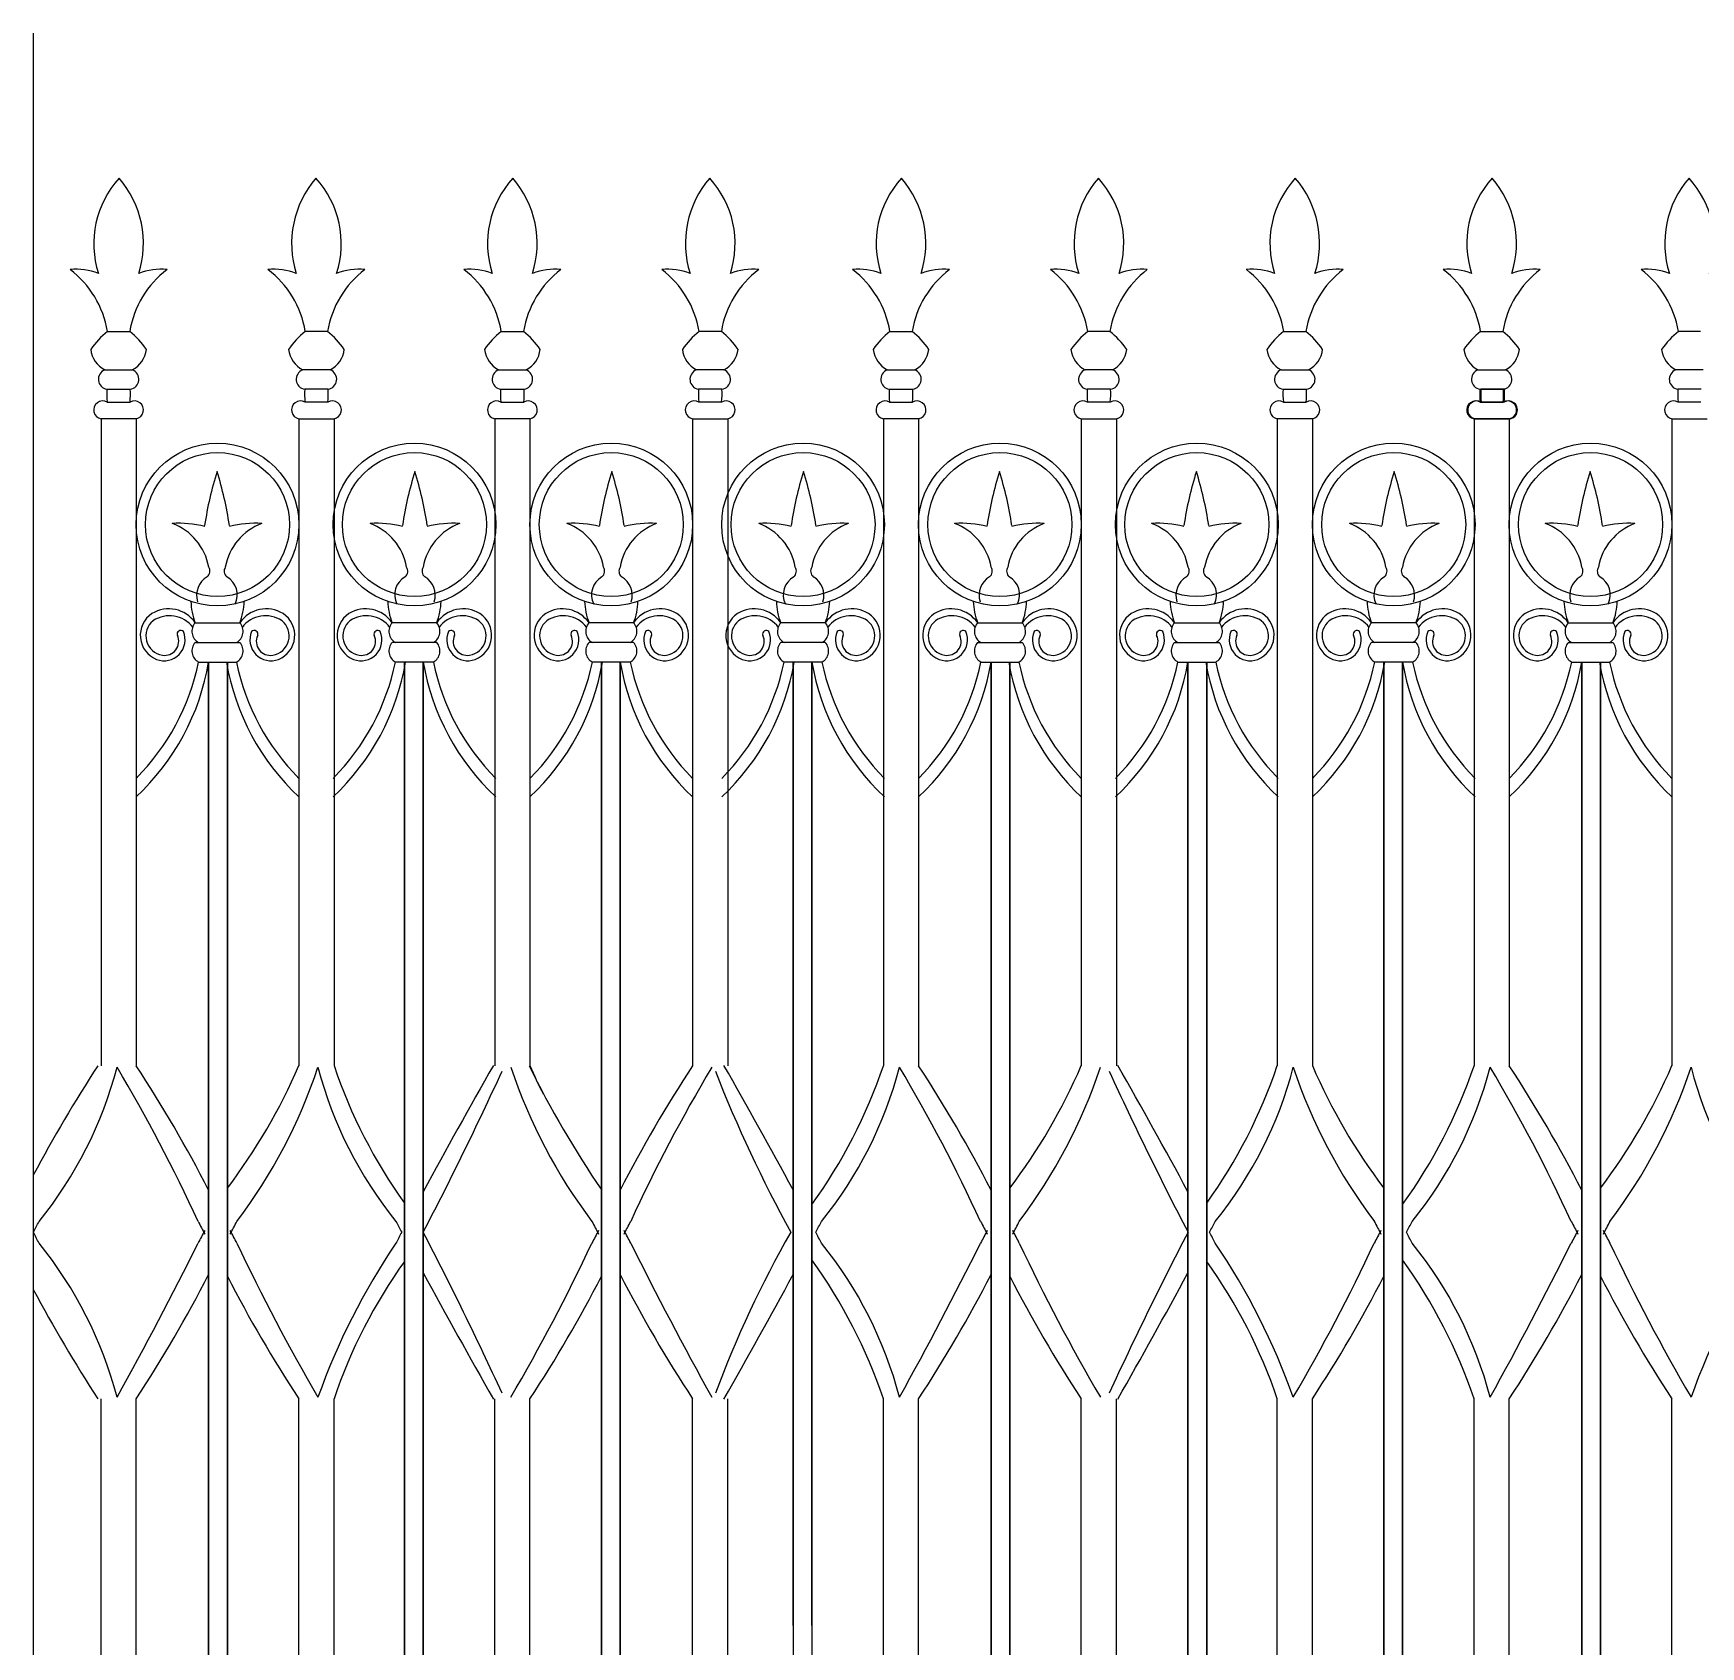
# Model space of a CAD drawing. Extents: x 2810 to 4263, y 1706 to 2808.
# Drawn here: x 2810 to 3521, y 2119 to 2808 of the extents above; entities that cross this region are included whole.
import ezdxf

# ---------------------------------------------------------------- set-up
doc = ezdxf.new("R2010")
doc.units = 0
doc.header["$LTSCALE"] = 0.85
doc.header["$MEASUREMENT"] = 0
for name, color, linetype in [('3', 3, 'CONTINUOUS'), ('4', 4, 'CONTINUOUS'), ('7', 7, 'CONTINUOUS')]:
    doc.layers.add(name, color=color, linetype=linetype)

msp = doc.modelspace()

# ---------------------------------------------------------------- linework, layer by layer
at = {"layer": '3'}
for p, q in [((2809.51, 1706.25), (2809.51, 2807.75)), ((2841.15, 2680.51), (2850.66, 2680.51)), ((2935.11, 2680.51), (2925.6, 2680.51)), ((3009.24, 2680.51), (3018.75, 2680.51)), ((3103.2, 2680.51), (3093.69, 2680.51)), ((3175.14, 2680.51), (3184.65, 2680.51)), ((3269.1, 2680.51), (3259.59, 2680.51)), ((3343.23, 2680.51), (3352.74, 2680.51)), ((3427.28, 2680.51), (3436.78, 2680.51)), ((3521.23, 2680.51), (3511.73, 2680.51)), ((2840.05, 2664.03), (2851.76, 2664.03)), ((2936.21, 2664.03), (2924.5, 2664.03)), ((3008.14, 2664.03), (3019.85, 2664.03)), ((3104.3, 2664.03), (3092.6, 2664.03)), ((3174.04, 2664.03), (3185.74, 2664.03)), ((3270.2, 2664.03), (3258.49, 2664.03)), ((3342.13, 2664.03), (3353.84, 2664.03)), ((3426.18, 2664.03), (3437.88, 2664.03)), ((3522.33, 2664.03), (3510.63, 2664.03)), ((2840.91, 2655.8), (2850.9, 2655.8)), ((2935.36, 2655.8), (2925.36, 2655.8)), ((3009, 2655.8), (3018.99, 2655.8)), ((3103.45, 2655.8), (3093.45, 2655.8)), ((3174.89, 2655.8), (3184.89, 2655.8)), ((3269.34, 2655.8), (3259.35, 2655.8)), ((3342.99, 2655.8), (3352.98, 2655.8)), ((3427.03, 2655.8), (3437.03, 2655.8)), ((3437.43, 2655.8), (3427.44, 2655.8)), ((3521.48, 2655.8), (3511.48, 2655.8)), ((2841.03, 2650.26), (2850.78, 2650.26)), ((2935.24, 2650.26), (2925.48, 2650.26)), ((3009.12, 2650.26), (3018.87, 2650.26)), ((3103.33, 2650.26), (3093.57, 2650.26)), ((3175.01, 2650.26), (3184.77, 2650.26)), ((3269.22, 2650.26), (3259.47, 2650.26)), ((3343.1, 2650.26), (3352.86, 2650.26)), ((3427.15, 2650.26), (3436.91, 2650.26)), ((3437.31, 2650.26), (3427.56, 2650.26)), ((3521.36, 2650.26), (3511.6, 2650.26)), ((2878.62, 2556.04), (2897.64, 2556.04)), ((2981.68, 2556.04), (2962.67, 2556.04)), ((3065.73, 2556.04), (3046.71, 2556.04)), ((3147.58, 2556.04), (3128.57, 2556.04)), ((3212.61, 2556.04), (3231.63, 2556.04)), ((3296.66, 2556.04), (3315.67, 2556.04)), ((3399.72, 2556.04), (3380.7, 2556.04)), ((3464.75, 2556.04), (3483.76, 2556.04)), ((2878.62, 2547.67), (2897.64, 2547.67)), ((2880.05, 2547.67), (2896.21, 2547.67)), ((2981.68, 2547.67), (2962.67, 2547.67)), ((2980.26, 2547.67), (2964.1, 2547.67)), ((3065.73, 2547.67), (3046.71, 2547.67)), ((3064.3, 2547.67), (3048.14, 2547.67)), ((3147.58, 2547.67), (3128.57, 2547.67)), ((3146.15, 2547.67), (3129.99, 2547.67)), ((3212.61, 2547.67), (3231.63, 2547.67)), ((3214.04, 2547.67), (3230.2, 2547.67)), ((3296.66, 2547.67), (3315.67, 2547.67)), ((3298.08, 2547.67), (3314.24, 2547.67)), ((3399.72, 2547.67), (3380.7, 2547.67)), ((3398.29, 2547.67), (3382.13, 2547.67)), ((3464.75, 2547.67), (3483.76, 2547.67)), ((3466.17, 2547.67), (3482.33, 2547.67)), ((2880.05, 2539.31), (2896.21, 2539.31)), ((2884.33, 2127.89), (2884.33, 2539.31)), ((2884.33, 2539.31), (2884.33, 2127.89)), ((2892.33, 2127.89), (2892.33, 2539.31)), ((2892.33, 2539.31), (2892.33, 2127.89)), ((2980.26, 2539.31), (2964.1, 2539.31)), ((2967.97, 2539.31), (2967.97, 2127.89)), ((2967.97, 2127.89), (2967.97, 2539.31)), ((2975.97, 2539.31), (2975.97, 2127.89)), ((2975.97, 2127.89), (2975.97, 2539.31)), ((3064.3, 2539.31), (3048.14, 2539.31)), ((3052.02, 2539.31), (3052.02, 2127.89)), ((3052.02, 2127.89), (3052.02, 2539.31)), ((3060.02, 2539.31), (3060.02, 2127.89)), ((3060.02, 2127.89), (3060.02, 2539.31)), ((3146.15, 2539.31), (3129.99, 2539.31)), ((3133.87, 2539.31), (3133.87, 2054.66)), ((3133.87, 2127.89), (3133.87, 2539.31)), ((3141.87, 2539.31), (3141.87, 2052.4)), ((3141.87, 2127.89), (3141.87, 2539.31)), ((3214.04, 2539.31), (3230.2, 2539.31)), ((3218.32, 2127.89), (3218.32, 2539.31)), ((3218.32, 2539.31), (3218.32, 2127.89)), ((3226.32, 2127.89), (3226.32, 2539.31)), ((3226.32, 2539.31), (3226.32, 2127.89)), ((3298.08, 2539.31), (3314.24, 2539.31)), ((3302.37, 2127.89), (3302.37, 2539.31)), ((3302.37, 2539.31), (3302.37, 2127.89)), ((3310.37, 2127.89), (3310.37, 2539.31)), ((3310.37, 2539.31), (3310.37, 2127.89)), ((3398.29, 2539.31), (3382.13, 2539.31)), ((3386.01, 2539.31), (3386.01, 2127.89)), ((3386.01, 2127.89), (3386.01, 2539.31)), ((3394.01, 2539.31), (3394.01, 2127.89)), ((3394.01, 2127.89), (3394.01, 2539.31)), ((3466.17, 2539.31), (3482.33, 2539.31)), ((3470.46, 2539.31), (3470.46, 2127.89)), ((3470.46, 2127.89), (3470.46, 2539.31)), ((3478.46, 2539.31), (3478.46, 2127.89)), ((3478.46, 2127.89), (3478.46, 2539.31)), ((2884.33, 2052.4), (2884.33, 2463.82)), ((2884.33, 2463.82), (2884.33, 2052.4)), ((2892.33, 2052.4), (2892.33, 2463.82)), ((2892.33, 2463.82), (2892.33, 2052.4)), ((2967.97, 2463.82), (2967.97, 2052.4)), ((2967.97, 2052.4), (2967.97, 2463.82)), ((2975.97, 2463.82), (2975.97, 2052.4)), ((2975.97, 2052.4), (2975.97, 2463.82)), ((3052.02, 2463.82), (3052.02, 2052.4)), ((3052.02, 2052.4), (3052.02, 2463.82)), ((3060.02, 2463.82), (3060.02, 2052.4)), ((3060.02, 2052.4), (3060.02, 2463.82)), ((3218.32, 2052.4), (3218.32, 2463.82)), ((3218.32, 2463.82), (3218.32, 2052.4)), ((3226.32, 2052.4), (3226.32, 2463.82)), ((3226.32, 2463.82), (3226.32, 2052.4)), ((3302.37, 2052.4), (3302.37, 2463.82)), ((3302.37, 2463.82), (3302.37, 2052.4)), ((3310.37, 2052.4), (3310.37, 2463.82)), ((3310.37, 2463.82), (3310.37, 2052.4)), ((3386.01, 2463.82), (3386.01, 2052.4)), ((3386.01, 2052.4), (3386.01, 2463.82)), ((3394.01, 2463.82), (3394.01, 2052.4)), ((3394.01, 2052.4), (3394.01, 2463.82)), ((3470.46, 2052.4), (3470.46, 2463.82)), ((3470.46, 2463.82), (3470.46, 2052.4)), ((3478.46, 2052.4), (3478.46, 2463.82)), ((3478.46, 2463.82), (3478.46, 2052.4))]:
    msp.add_line(p, q, dxfattribs=at)
for centre, radius in [((2888.13, 2598.01), 34.73), ((2888.13, 2598.01), 30.73), ((2972.18, 2598.01), 34.73), ((2972.18, 2598.01), 30.73), ((3056.22, 2598.01), 34.73), ((3056.22, 2598.01), 30.73), ((3138.07, 2598.01), 34.73), ((3138.07, 2598.01), 30.73), ((3222.12, 2598.01), 34.73), ((3222.12, 2598.01), 30.73), ((3306.16, 2598.01), 34.73), ((3306.16, 2598.01), 30.73), ((3390.21, 2598.01), 34.73), ((3390.21, 2598.01), 30.73), ((3474.25, 2598.01), 34.73), ((3474.25, 2598.01), 30.73)]:
    msp.add_circle(centre, radius, dxfattribs=at)
for centre, radius, start, end in [((3035.72, 2574.78), 154.78, 162.73146, 171.50341), ((2740.13, 2574.78), 154.78, 8.49659, 17.26854), ((3120.18, 2574.78), 154.78, 162.73146, 171.50341), ((2824.58, 2574.78), 154.78, 8.49659, 17.26854), ((3204.23, 2574.78), 154.78, 162.73146, 171.50341), ((2908.63, 2574.78), 154.78, 8.49659, 17.26854), ((3286.08, 2574.78), 154.78, 162.73146, 171.50341), ((2990.48, 2574.78), 154.78, 8.49659, 17.26854), ((3369.71, 2574.78), 154.78, 162.73146, 171.50341), ((3074.11, 2574.78), 154.78, 8.49659, 17.26854), ((3453.76, 2574.78), 154.78, 162.73146, 171.50341), ((3158.16, 2574.78), 154.78, 8.49659, 17.26854), ((3538.22, 2574.78), 154.78, 162.73146, 171.50341), ((3242.62, 2574.78), 154.78, 8.49659, 17.26854), ((3621.85, 2574.78), 154.78, 162.73146, 171.50341), ((3326.25, 2574.78), 154.78, 8.49659, 17.26854), ((2871.43, 2552.81), 45.79, 75.82215, 93.30386), ((2860.13, 2575.42), 24.67, 10.32179, 69.45627), ((2915.72, 2575.42), 24.67, 110.54373, 169.67821), ((2904.42, 2552.81), 45.79, 86.69614, 104.17785), ((2955.89, 2552.81), 45.79, 75.82215, 93.30386), ((2944.59, 2575.42), 24.67, 10.32179, 69.45627), ((3000.17, 2575.42), 24.67, 110.54373, 169.67821), ((2988.88, 2552.81), 45.79, 86.69614, 104.17785), ((3039.93, 2552.81), 45.79, 75.82215, 93.30386), ((3028.64, 2575.42), 24.67, 10.32179, 69.45627), ((3084.22, 2575.42), 24.67, 110.54373, 169.67821), ((3072.92, 2552.81), 45.79, 86.69614, 104.17785), ((3121.79, 2552.81), 45.79, 75.82215, 93.30386), ((3110.49, 2575.42), 24.67, 10.32179, 69.45627), ((3166.07, 2575.42), 24.67, 110.54373, 169.67821), ((3154.77, 2552.81), 45.79, 86.69614, 104.17785), ((3205.42, 2552.81), 45.79, 75.82215, 93.30386), ((3194.12, 2575.42), 24.67, 10.32179, 69.45627), ((3249.7, 2575.42), 24.67, 110.54373, 169.67821), ((3238.41, 2552.81), 45.79, 86.69614, 104.17785), ((3289.46, 2552.81), 45.79, 75.82215, 93.30386), ((3278.17, 2575.42), 24.67, 10.32179, 69.45627), ((3333.75, 2575.42), 24.67, 110.54373, 169.67821), ((3322.45, 2552.81), 45.79, 86.69614, 104.17785), ((3373.92, 2552.81), 45.79, 75.82215, 93.30386), ((3362.63, 2575.42), 24.67, 10.32179, 69.45627), ((3418.21, 2575.42), 24.67, 110.54373, 169.67821), ((3406.91, 2552.81), 45.79, 86.69614, 104.17785), ((3457.55, 2552.81), 45.79, 75.82215, 93.30386), ((3446.26, 2575.42), 24.67, 10.32179, 69.45627), ((3501.84, 2575.42), 24.67, 110.54373, 169.67821), ((3490.54, 2552.81), 45.79, 86.69614, 104.17785), ((2881.62, 2578.14), 3.26, 310.63563, 31.40803), ((2894.23, 2578.14), 3.26, 148.59197, 229.36437), ((2966.08, 2578.14), 3.26, 310.63563, 31.40803), ((2978.69, 2578.14), 3.26, 148.59197, 229.36437), ((3050.12, 2578.14), 3.26, 310.63563, 31.40803), ((3062.73, 2578.14), 3.26, 148.59197, 229.36437), ((3131.98, 2578.14), 3.26, 310.63563, 31.40803), ((3144.58, 2578.14), 3.26, 148.59197, 229.36437), ((3215.61, 2578.14), 3.26, 310.63563, 31.40803), ((3228.22, 2578.14), 3.26, 148.59197, 229.36437), ((3299.65, 2578.14), 3.26, 310.63563, 31.40803), ((3312.26, 2578.14), 3.26, 148.59197, 229.36437), ((3384.11, 2578.14), 3.26, 310.63563, 31.40803), ((3396.72, 2578.14), 3.26, 148.59197, 229.36437), ((3467.74, 2578.14), 3.26, 310.63563, 31.40803), ((3480.35, 2578.14), 3.26, 148.59197, 229.36437), ((2888.22, 2567.85), 9.01, 119.75277, 197.92441), ((2887.76, 2568), 8.81, 333.58844, 60.47278), ((2972.54, 2568), 8.81, 119.52722, 206.41156), ((2972.09, 2567.85), 9.01, 342.07559, 60.24723), ((3056.59, 2568), 8.81, 119.52722, 206.41156), ((3056.14, 2567.85), 9.01, 342.07559, 60.24723), ((3138.44, 2568), 8.81, 119.52722, 206.41156), ((3137.99, 2567.85), 9.01, 342.07559, 60.24723), ((3222.2, 2567.85), 9.01, 119.75277, 197.92441), ((3221.75, 2568), 8.81, 333.58844, 60.47278), ((3306.25, 2567.85), 9.01, 119.75277, 197.92441), ((3305.8, 2568), 8.81, 333.58844, 60.47278), ((3390.58, 2568), 8.81, 119.52722, 206.41156), ((3390.12, 2567.85), 9.01, 342.07559, 60.24723), ((3474.34, 2567.85), 9.01, 119.75277, 197.92441), ((3473.89, 2568), 8.81, 333.58844, 60.47278), ((2866.24, 2550.73), 11.08, 123.29439, 248.2613), ((2865.86, 2550.48), 8.31, 129.27171, 261.16197), ((2867.32, 2548.37), 13.66, 34.16392, 121.66085), ((2867.63, 2546.51), 12.57, 37.01524, 124.07144), ((2882.58, 2552.41), 5.37, 137.5079, 241.84757), ((2893.68, 2552.41), 5.37, 298.15243, 42.4921), ((2908.94, 2548.37), 13.66, 58.33915, 145.83608), ((2908.63, 2546.51), 12.57, 55.92856, 142.98476), ((2910.41, 2550.48), 8.31, 278.83803, 50.72829), ((2910.03, 2550.73), 11.08, 291.7387, 56.70561), ((2950.28, 2550.73), 11.08, 123.29439, 248.2613), ((2949.9, 2550.48), 8.31, 129.27171, 261.16197), ((2951.37, 2548.37), 13.66, 34.16392, 121.66085), ((2951.68, 2546.51), 12.57, 37.01524, 124.07144), ((2966.63, 2552.41), 5.37, 137.5079, 241.84757), ((2977.72, 2552.41), 5.37, 298.15243, 42.4921), ((2992.99, 2548.37), 13.66, 58.33915, 145.83608), ((2992.67, 2546.51), 12.57, 55.92856, 142.98476), ((2994.45, 2550.48), 8.31, 278.83803, 50.72829), ((2994.45, 2550.48), 8.31, 278.83803, 50.72829), ((2994.07, 2550.73), 11.08, 291.7387, 56.70561), ((2994.07, 2550.73), 11.08, 291.7387, 56.70561), ((3034.33, 2550.73), 11.08, 123.29439, 248.2613), ((3033.95, 2550.48), 8.31, 129.27171, 261.16197), ((3035.41, 2548.37), 13.66, 34.16392, 121.66085), ((3035.72, 2546.51), 12.57, 37.01524, 124.07144), ((3050.67, 2552.41), 5.37, 137.5079, 241.84757), ((3061.77, 2552.41), 5.37, 298.15243, 42.4921), ((3077.03, 2548.37), 13.66, 58.33915, 145.83608), ((3076.72, 2546.51), 12.57, 55.92856, 142.98476), ((3078.5, 2550.48), 8.31, 278.83803, 50.72829), ((3078.12, 2550.73), 11.08, 291.7387, 56.70561), ((3116.18, 2550.73), 11.08, 123.29439, 248.2613), ((3115.8, 2550.48), 8.31, 129.27171, 261.16197), ((3117.26, 2548.37), 13.66, 34.16392, 121.66085), ((3117.58, 2546.51), 12.57, 37.01524, 124.07144), ((3132.53, 2552.41), 5.37, 137.5079, 241.84757), ((3143.62, 2552.41), 5.37, 298.15243, 42.4921), ((3158.88, 2548.37), 13.66, 58.33915, 145.83608), ((3158.57, 2546.51), 12.57, 55.92856, 142.98476), ((3160.35, 2550.48), 8.31, 278.83803, 50.72829), ((3159.97, 2550.73), 11.08, 291.7387, 56.70561), ((3200.22, 2550.73), 11.08, 123.29439, 248.2613), ((3199.84, 2550.48), 8.31, 129.27171, 261.16197), ((3201.31, 2548.37), 13.66, 34.16392, 121.66085), ((3201.62, 2546.51), 12.57, 37.01524, 124.07144), ((3216.57, 2552.41), 5.37, 137.5079, 241.84757), ((3227.67, 2552.41), 5.37, 298.15243, 42.4921), ((3242.93, 2548.37), 13.66, 58.33915, 145.83608), ((3242.62, 2546.51), 12.57, 55.92856, 142.98476), ((3244.39, 2550.48), 8.31, 278.83803, 50.72829), ((3244.01, 2550.73), 11.08, 291.7387, 56.70561), ((3284.27, 2550.73), 11.08, 123.29439, 248.2613), ((3284.27, 2550.73), 11.08, 123.29439, 248.2613), ((3283.89, 2550.48), 8.31, 129.27171, 261.16197), ((3283.89, 2550.48), 8.31, 129.27171, 261.16197), ((3285.35, 2548.37), 13.66, 34.16392, 121.66085), ((3285.67, 2546.51), 12.57, 37.01524, 124.07144), ((3300.62, 2552.41), 5.37, 137.5079, 241.84757), ((3311.71, 2552.41), 5.37, 298.15243, 42.4921), ((3326.97, 2548.37), 13.66, 58.33915, 145.83608), ((3326.66, 2546.51), 12.57, 55.92856, 142.98476), ((3328.44, 2550.48), 8.31, 278.83803, 50.72829), ((3328.06, 2550.73), 11.08, 291.7387, 56.70561), ((3368.31, 2550.73), 11.08, 123.29439, 248.2613), ((3367.93, 2550.48), 8.31, 129.27171, 261.16197), ((3369.4, 2548.37), 13.66, 34.16392, 121.66085), ((3369.71, 2546.51), 12.57, 37.01524, 124.07144), ((3384.66, 2552.41), 5.37, 137.5079, 241.84757), ((3395.76, 2552.41), 5.37, 298.15243, 42.4921), ((3411.02, 2548.37), 13.66, 58.33915, 145.83608), ((3410.71, 2546.51), 12.57, 55.92856, 142.98476), ((3412.48, 2550.48), 8.31, 278.83803, 50.72829), ((3412.1, 2550.73), 11.08, 291.7387, 56.70561), ((3452.36, 2550.73), 11.08, 123.29439, 248.2613), ((3451.98, 2550.48), 8.31, 129.27171, 261.16197), ((3453.44, 2548.37), 13.66, 34.16392, 121.66085), ((3453.76, 2546.51), 12.57, 37.01524, 124.07144), ((3468.71, 2552.41), 5.37, 137.5079, 241.84757), ((3479.8, 2552.41), 5.37, 298.15243, 42.4921), ((3495.06, 2548.37), 13.66, 58.33915, 145.83608), ((3494.75, 2546.51), 12.57, 55.92856, 142.98476), ((3496.53, 2550.48), 8.31, 278.83803, 50.72829), ((3496.15, 2550.73), 11.08, 291.7387, 56.70561), ((2865.34, 2548.78), 8.94, 248.93884, 23.18808), ((2865.64, 2548.1), 5.93, 259.6816, 25.61809), ((2872.43, 2551.23), 1.56, 43.44894, 201.39741), ((2910.92, 2548.78), 8.94, 156.81192, 291.06116), ((2903.83, 2551.23), 1.56, 338.60259, 136.55106), ((2910.62, 2548.1), 5.93, 154.38191, 280.3184), ((2949.39, 2548.78), 8.94, 248.93884, 23.18808), ((2949.68, 2548.1), 5.93, 259.6816, 25.61809), ((2956.48, 2551.23), 1.56, 43.44894, 201.39741), ((2994.96, 2548.78), 8.94, 156.81192, 291.06116), ((2994.96, 2548.78), 8.94, 156.81192, 291.06116), ((2987.87, 2551.23), 1.56, 338.60259, 136.55106), ((2987.87, 2551.23), 1.56, 338.60259, 136.55106), ((2994.67, 2548.1), 5.93, 154.38191, 280.3184), ((2994.67, 2548.1), 5.93, 154.38191, 280.3184), ((3033.43, 2548.78), 8.94, 248.93884, 23.18808), ((3033.73, 2548.1), 5.93, 259.6816, 25.61809), ((3040.52, 2551.23), 1.56, 43.44894, 201.39741), ((3079.01, 2548.78), 8.94, 156.81192, 291.06116), ((3071.92, 2551.23), 1.56, 338.60259, 136.55106), ((3078.71, 2548.1), 5.93, 154.38191, 280.3184), ((3115.29, 2548.78), 8.94, 248.93884, 23.18808), ((3115.58, 2548.1), 5.93, 259.6816, 25.61809), ((3122.38, 2551.23), 1.56, 43.44894, 201.39741), ((3160.86, 2548.78), 8.94, 156.81192, 291.06116), ((3153.77, 2551.23), 1.56, 338.60259, 136.55106), ((3160.57, 2548.1), 5.93, 154.38191, 280.3184), ((3199.33, 2548.78), 8.94, 248.93884, 23.18808), ((3199.63, 2548.1), 5.93, 259.6816, 25.61809), ((3206.42, 2551.23), 1.56, 43.44894, 201.39741), ((3244.91, 2548.78), 8.94, 156.81192, 291.06116), ((3237.82, 2551.23), 1.56, 338.60259, 136.55106), ((3244.61, 2548.1), 5.93, 154.38191, 280.3184), ((3283.38, 2548.78), 8.94, 248.93884, 23.18808), ((3283.38, 2548.78), 8.94, 248.93884, 23.18808), ((3283.67, 2548.1), 5.93, 259.6816, 25.61809), ((3283.67, 2548.1), 5.93, 259.6816, 25.61809), ((3290.47, 2551.23), 1.56, 43.44894, 201.39741), ((3290.47, 2551.23), 1.56, 43.44894, 201.39741), ((3328.95, 2548.78), 8.94, 156.81192, 291.06116), ((3321.86, 2551.23), 1.56, 338.60259, 136.55106), ((3328.66, 2548.1), 5.93, 154.38191, 280.3184), ((3367.42, 2548.78), 8.94, 248.93884, 23.18808), ((3367.72, 2548.1), 5.93, 259.6816, 25.61809), ((3374.51, 2551.23), 1.56, 43.44894, 201.39741), ((3413, 2548.78), 8.94, 156.81192, 291.06116), ((3405.91, 2551.23), 1.56, 338.60259, 136.55106), ((3412.7, 2548.1), 5.93, 154.38191, 280.3184), ((3451.47, 2548.78), 8.94, 248.93884, 23.18808), ((3451.76, 2548.1), 5.93, 259.6816, 25.61809), ((3458.56, 2551.23), 1.56, 43.44894, 201.39741), ((3497.04, 2548.78), 8.94, 156.81192, 291.06116), ((3489.95, 2551.23), 1.56, 338.60259, 136.55106), ((3496.75, 2548.1), 5.93, 154.38191, 280.3184), ((2882.58, 2544.05), 5.37, 137.5079, 241.84757), ((2893.68, 2544.05), 5.37, 298.15243, 42.4921), ((2966.63, 2544.05), 5.37, 137.5079, 241.84757), ((2977.72, 2544.05), 5.37, 298.15243, 42.4921), ((3050.67, 2544.05), 5.37, 137.5079, 241.84757), ((3061.77, 2544.05), 5.37, 298.15243, 42.4921), ((3132.53, 2544.05), 5.37, 137.5079, 241.84757), ((3143.62, 2544.05), 5.37, 298.15243, 42.4921), ((3216.57, 2544.05), 5.37, 137.5079, 241.84757), ((3227.67, 2544.05), 5.37, 298.15243, 42.4921), ((3300.62, 2544.05), 5.37, 137.5079, 241.84757), ((3311.71, 2544.05), 5.37, 298.15243, 42.4921), ((3384.66, 2544.05), 5.37, 137.5079, 241.84757), ((3395.76, 2544.05), 5.37, 298.15243, 42.4921), ((3468.71, 2544.05), 5.37, 137.5079, 241.84757), ((3479.8, 2544.05), 5.37, 298.15243, 42.4921), ((2783.84, 2556.23), 101.91, 313.04805, 350.44113), ((2782.73, 2559.52), 99.4, 315.32065, 348.26782), ((2992.42, 2556.23), 101.91, 189.55887, 226.95195), ((2993.54, 2559.52), 99.4, 191.73218, 224.67935), ((2867.89, 2556.23), 101.91, 313.04805, 350.44113), ((2866.77, 2559.52), 99.4, 315.32065, 348.26782), ((3076.46, 2556.23), 101.91, 189.55887, 226.95195), ((3077.58, 2559.52), 99.4, 191.73218, 224.67935), ((2950.82, 2559.52), 99.4, 315.32065, 348.26782), ((2951.93, 2556.23), 101.91, 313.04805, 350.44113), ((3160.51, 2556.23), 101.91, 189.55887, 226.95195), ((3161.63, 2559.52), 99.4, 191.73218, 224.67935), ((3033.79, 2556.23), 101.91, 313.04805, 350.44113), ((3032.67, 2559.52), 99.4, 315.32065, 348.26782), ((3242.36, 2556.23), 101.91, 189.55887, 226.95195), ((3243.48, 2559.52), 99.4, 191.73218, 224.67935), ((3117.83, 2556.23), 101.91, 313.04805, 350.44113), ((3116.71, 2559.52), 99.4, 315.32065, 348.26782), ((3326.41, 2556.23), 101.91, 189.55887, 226.95195), ((3327.52, 2559.52), 99.4, 191.73218, 224.67935), ((3201.88, 2556.23), 101.91, 313.04805, 350.44113), ((3200.76, 2559.52), 99.4, 315.32065, 348.26782), ((3410.45, 2556.23), 101.91, 189.55887, 226.95195), ((3411.57, 2559.52), 99.4, 191.73218, 224.67935), ((3285.92, 2556.23), 101.91, 313.04805, 350.44113), ((3284.8, 2559.52), 99.4, 315.32065, 348.26782), ((3494.5, 2556.23), 101.91, 189.55887, 226.95195), ((3495.61, 2559.52), 99.4, 191.73218, 224.67935), ((3368.85, 2559.52), 99.4, 315.32065, 348.26782), ((3369.97, 2556.23), 101.91, 313.04805, 350.44113), ((3578.54, 2556.23), 101.91, 189.55887, 226.95195), ((3579.66, 2559.52), 99.4, 191.73218, 224.67935), ((2675.97, 2410.63), 174.99, 320.99729, 345.32804), ((2230.83, 2001.28), 714.67, 24.75085, 30.71434), ((2712.88, 2438.98), 229.91, 322.96222, 341.57258), ((3100.29, 2410.63), 174.99, 194.67196, 219.00271), ((1606.51, 3008.74), 1543.87, 332.49999, 335.34159), ((3231.47, 2438.98), 229.91, 198.42742, 217.03778), ((3713.52, 2001.28), 714.67, 149.28566, 155.24915), ((3656.98, 2582.74), 597.56, 201.40862, 208.69168), ((3009.95, 2410.63), 174.99, 320.99729, 345.32804), ((2564.82, 2001.28), 714.67, 24.75085, 30.71434), ((3046.87, 2438.98), 229.91, 322.96222, 341.57258), ((4671.83, 3008.74), 1543.87, 204.65841, 207.50001), ((3178.05, 2410.63), 174.99, 320.99729, 345.32804), ((3565.46, 2438.98), 229.91, 198.42742, 217.03778), ((3262.09, 2410.63), 174.99, 320.99729, 345.32804), ((2816.96, 2001.28), 714.67, 24.75085, 30.71434), ((3299.01, 2438.98), 229.91, 322.96222, 341.57258), ((3686.42, 2410.63), 174.99, 194.67196, 219.00271), ((659.43, 3432.29), 2431.94, 332.1412, 332.2647), ((5032.38, 3432.29), 2431.94, 207.7353, 207.87881), ((743.88, 3432.29), 2431.94, 332.12119, 332.2647), ((5116.83, 3432.29), 2431.94, 207.7353, 207.8588), ((5200.47, 3432.29), 2431.94, 207.7353, 207.87881), ((911.97, 3432.29), 2431.94, 332.12119, 332.2647), ((993.42, 3432.29), 2431.94, 332.1412, 332.2647), ((5366.37, 3432.29), 2431.94, 207.7353, 207.87881), ((1077.87, 3432.29), 2431.94, 332.12119, 332.2647), ((1161.51, 3432.29), 2431.94, 332.1412, 332.2647), ((5534.46, 3432.29), 2431.94, 207.7353, 207.87881), ((1245.56, 3432.29), 2431.94, 332.1412, 332.2647), ((5618.5, 3432.29), 2431.94, 207.7353, 207.87881), ((1330.01, 3432.29), 2431.94, 332.12119, 332.2647), ((659.43, 1159.43), 2431.94, 27.7353, 27.8588), ((5032.38, 1159.43), 2431.94, 152.12119, 152.2647), ((743.88, 1159.43), 2431.94, 27.7353, 27.87881), ((5116.83, 1159.43), 2431.94, 152.1412, 152.2647), ((1606.51, 1582.97), 1543.87, 24.65841, 27.50001), ((5200.47, 1159.43), 2431.94, 152.12119, 152.2647), ((911.97, 1159.43), 2431.94, 27.7353, 27.87881), ((3553.09, 2057.52), 483.17, 150.44465, 159.45505), ((993.42, 1159.43), 2431.94, 27.7353, 27.8588), ((5366.37, 1159.43), 2431.94, 152.12119, 152.2647), ((1077.87, 1159.43), 2431.94, 27.7353, 27.87881), ((4671.83, 1582.97), 1543.87, 152.49999, 155.34159), ((1161.51, 1159.43), 2431.94, 27.7353, 27.8588), ((5534.46, 1159.43), 2431.94, 152.12119, 152.2647), ((1245.56, 1159.43), 2431.94, 27.7353, 27.8588), ((5618.5, 1159.43), 2431.94, 152.12119, 152.2647), ((1330.01, 1159.43), 2431.94, 27.7353, 27.87881), ((2675.97, 2181.08), 174.99, 14.67196, 39.00271), ((1355.33, 3050.72), 1703.23, 331.01674, 333.51807), ((3655.06, 2648.07), 838.39, 205.19117, 210.27402), ((3207.94, 2126.62), 294.02, 145.95754, 160.36779), ((2289.29, 2648.07), 838.39, 329.72598, 334.80883), ((4589.02, 3050.72), 1703.23, 206.48193, 208.98326), ((3009.95, 2181.08), 174.99, 14.67196, 39.00271), ((1689.32, 3050.72), 1703.23, 331.01674, 333.51807), ((3989.05, 2648.07), 838.39, 205.19117, 210.27402), ((3070.4, 2126.62), 294.02, 19.63221, 34.04246), ((2623.28, 2648.07), 838.39, 329.72598, 334.80883), ((3262.09, 2181.08), 174.99, 14.67196, 39.00271), ((1941.45, 3050.72), 1703.23, 331.01674, 333.51807), ((4241.18, 2648.07), 838.39, 205.19117, 210.27402), ((3794.06, 2126.62), 294.02, 145.95754, 160.36779)]:
    msp.add_arc(centre, radius, start, end, dxfattribs=at)
at = {"layer": '4'}
for p, q in [((2838.41, 2643.17), (2838.41, 2366.98)), ((2853.41, 2643.17), (2853.41, 2366.98)), ((2922.86, 2643.17), (2922.86, 2366.98)), ((2937.86, 2643.17), (2937.86, 2366.98)), ((3006.5, 2643.17), (3006.5, 2366.98)), ((3021.5, 2643.17), (3021.5, 2366.98)), ((3090.95, 2643.17), (3090.95, 2366.98)), ((3105.95, 2643.17), (3105.95, 2366.98)), ((3172.39, 2643.17), (3172.39, 2366.98)), ((3187.39, 2643.17), (3187.39, 2366.98)), ((3256.84, 2643.17), (3256.84, 2366.98)), ((3271.84, 2643.17), (3271.84, 2366.98)), ((3340.48, 2643.17), (3340.48, 2366.98)), ((3355.48, 2643.17), (3355.48, 2366.98)), ((3424.53, 2643.17), (3424.53, 2366.98)), ((3439.53, 2643.17), (3439.53, 2366.98)), ((3508.98, 2643.17), (3508.98, 2366.98)), ((2838.41, 1948.55), (2838.41, 2224.73)), ((2853.41, 1948.55), (2853.41, 2224.73)), ((2922.86, 1948.55), (2922.86, 2224.73)), ((2937.86, 1948.55), (2937.86, 2224.73)), ((3006.5, 1948.55), (3006.5, 2224.73)), ((3021.5, 1948.55), (3021.5, 2224.73)), ((3090.95, 1948.55), (3090.95, 2224.73)), ((3105.95, 1948.55), (3105.95, 2224.73)), ((3172.39, 1948.55), (3172.39, 2224.73)), ((3187.39, 1948.55), (3187.39, 2224.73)), ((3256.84, 1948.55), (3256.84, 2224.73)), ((3271.84, 1948.55), (3271.84, 2224.73)), ((3340.48, 1948.55), (3340.48, 2224.73)), ((3355.48, 1948.55), (3355.48, 2224.73)), ((3424.53, 1948.55), (3424.53, 2224.73)), ((3439.53, 1948.55), (3439.53, 2224.73)), ((3508.98, 1948.55), (3508.98, 2224.73))]:
    msp.add_line(p, q, dxfattribs=at)
for centre, radius, start, end in [((2876.57, 2717.98), 41.29, 137.5463, 198.01036), ((2814.05, 2718.05), 42.44, 342.40626, 40.94066), ((2962.21, 2718.05), 42.44, 139.05934, 197.59374), ((2899.69, 2717.98), 41.29, 341.98964, 42.4537), ((3044.66, 2717.98), 41.29, 137.5463, 198.01036), ((2982.14, 2718.05), 42.44, 342.40626, 40.94066), ((3130.3, 2718.05), 42.44, 139.05934, 197.59374), ((3067.78, 2717.98), 41.29, 341.98964, 42.4537), ((3210.56, 2717.98), 41.29, 137.5463, 198.01036), ((3148.04, 2718.05), 42.44, 342.40626, 40.94066), ((3296.2, 2718.05), 42.44, 139.05934, 197.59374), ((3233.68, 2717.98), 41.29, 341.98964, 42.4537), ((3378.65, 2717.98), 41.29, 137.5463, 198.01036), ((3316.13, 2718.05), 42.44, 342.40626, 40.94066), ((3462.7, 2717.98), 41.29, 137.5463, 198.01036), ((3400.17, 2718.05), 42.44, 342.40626, 40.94066), ((3548.33, 2718.05), 42.44, 139.05934, 197.59374), ((3485.81, 2717.98), 41.29, 341.98964, 42.4537), ((2827.97, 2681.85), 25.17, 68.21141, 96.26756), ((2799.84, 2673.53), 41.9, 9.58705, 52.72188), ((2891.97, 2673.53), 41.9, 127.27812, 170.41295), ((2863.85, 2681.85), 25.17, 83.73244, 111.78859), ((2912.42, 2681.85), 25.17, 68.21141, 96.26756), ((2884.29, 2673.53), 41.9, 9.58705, 52.72188), ((2976.42, 2673.53), 41.9, 127.27812, 170.41295), ((2948.3, 2681.85), 25.17, 83.73244, 111.78859), ((2996.06, 2681.85), 25.17, 68.21141, 96.26756), ((2967.93, 2673.53), 41.9, 9.58705, 52.72188), ((3060.06, 2673.53), 41.9, 127.27812, 170.41295), ((3031.94, 2681.85), 25.17, 83.73244, 111.78859), ((3080.51, 2681.85), 25.17, 68.21141, 96.26756), ((3052.38, 2673.53), 41.9, 9.58705, 52.72188), ((3144.51, 2673.53), 41.9, 127.27812, 170.41295), ((3116.39, 2681.85), 25.17, 83.73244, 111.78859), ((3161.95, 2681.85), 25.17, 68.21141, 96.26756), ((3133.83, 2673.53), 41.9, 9.58705, 52.72188), ((3225.96, 2673.53), 41.9, 127.27812, 170.41295), ((3197.83, 2681.85), 25.17, 83.73244, 111.78859), ((3246.4, 2681.85), 25.17, 68.21141, 96.26756), ((3218.28, 2673.53), 41.9, 9.58705, 52.72188), ((3310.41, 2673.53), 41.9, 127.27812, 170.41295), ((3282.28, 2681.85), 25.17, 83.73244, 111.78859), ((3330.04, 2681.85), 25.17, 68.21141, 96.26756), ((3301.92, 2673.53), 41.9, 9.58705, 52.72188), ((3394.05, 2673.53), 41.9, 127.27812, 170.41295), ((3365.92, 2681.85), 25.17, 83.73244, 111.78859), ((3414.09, 2681.85), 25.17, 68.21141, 96.26756), ((3385.97, 2673.53), 41.9, 9.58705, 52.72188), ((3478.09, 2673.53), 41.9, 127.27812, 170.41295), ((3449.97, 2681.85), 25.17, 83.73244, 111.78859), ((3498.54, 2681.85), 25.17, 68.21141, 96.26756), ((3470.42, 2673.53), 41.9, 9.58705, 52.72188), ((2864.49, 2651.66), 37.1, 128.97251, 145.23482), ((2827.32, 2651.66), 37.1, 34.76518, 51.02749), ((2948.94, 2651.66), 37.1, 128.97251, 145.23482), ((2911.78, 2651.66), 37.1, 34.76518, 51.02749), ((3032.58, 2651.66), 37.1, 128.97251, 145.23482), ((2995.41, 2651.66), 37.1, 34.76518, 51.02749), ((3117.03, 2651.66), 37.1, 128.97251, 145.23482), ((3079.87, 2651.66), 37.1, 34.76518, 51.02749), ((3198.47, 2651.66), 37.1, 128.97251, 145.23482), ((3161.31, 2651.66), 37.1, 34.76518, 51.02749), ((3282.93, 2651.66), 37.1, 128.97251, 145.23482), ((3245.76, 2651.66), 37.1, 34.76518, 51.02749), ((3366.56, 2651.66), 37.1, 128.97251, 145.23482), ((3329.4, 2651.66), 37.1, 34.76518, 51.02749), ((3450.61, 2651.66), 37.1, 128.97251, 145.23482), ((3413.45, 2651.66), 37.1, 34.76518, 51.02749), ((3535.06, 2651.66), 37.1, 128.97251, 145.23482), ((2845.43, 2674.21), 11.51, 186.92213, 242.12733), ((2846.38, 2674.21), 11.51, 297.87267, 353.07787), ((2929.89, 2674.21), 11.51, 186.92213, 242.12733), ((2930.83, 2674.21), 11.51, 297.87267, 353.07787), ((3013.52, 2674.21), 11.51, 186.92213, 242.12733), ((3014.47, 2674.21), 11.51, 297.87267, 353.07787), ((3097.98, 2674.21), 11.51, 186.92213, 242.12733), ((3098.92, 2674.21), 11.51, 297.87267, 353.07787), ((3179.42, 2674.21), 11.51, 186.92213, 242.12733), ((3180.36, 2674.21), 11.51, 297.87267, 353.07787), ((3263.87, 2674.21), 11.51, 186.92213, 242.12733), ((3264.82, 2674.21), 11.51, 297.87267, 353.07787), ((3347.51, 2674.21), 11.51, 186.92213, 242.12733), ((3348.45, 2674.21), 11.51, 297.87267, 353.07787), ((3431.56, 2674.21), 11.51, 186.92213, 242.12733), ((3432.5, 2674.21), 11.51, 297.87267, 353.07787), ((3516.01, 2674.21), 11.51, 186.92213, 242.12733), ((2841.54, 2660.02), 4.28, 110.36505, 261.46027), ((2850.27, 2660.02), 4.28, 278.53973, 69.63495), ((2925.99, 2660.02), 4.28, 110.36505, 261.46027), ((2934.72, 2660.02), 4.28, 278.53973, 69.63495), ((3009.63, 2660.02), 4.28, 110.36505, 261.46027), ((3018.36, 2660.02), 4.28, 278.53973, 69.63495), ((3094.08, 2660.02), 4.28, 110.36505, 261.46027), ((3102.81, 2660.02), 4.28, 278.53973, 69.63495), ((3175.53, 2660.02), 4.28, 110.36505, 261.46027), ((3184.26, 2660.02), 4.28, 278.53973, 69.63495), ((3259.98, 2660.02), 4.28, 110.36505, 261.46027), ((3268.71, 2660.02), 4.28, 278.53973, 69.63495), ((3343.62, 2660.02), 4.28, 110.36505, 261.46027), ((3352.35, 2660.02), 4.28, 278.53973, 69.63495), ((3427.67, 2660.02), 4.28, 110.36505, 261.46027), ((3436.39, 2660.02), 4.28, 278.53973, 69.63495), ((3512.12, 2660.02), 4.28, 110.36505, 261.46027), ((2874.59, 2653.75), 33.75, 176.5302, 185.9429), ((2817.22, 2653.75), 33.75, 354.0571, 3.4698), ((2959.04, 2653.75), 33.75, 176.5302, 185.9429), ((2901.67, 2653.75), 33.75, 354.0571, 3.4698), ((3042.68, 2653.75), 33.75, 176.5302, 185.9429), ((2985.31, 2653.75), 33.75, 354.0571, 3.4698), ((3127.13, 2653.75), 33.75, 176.5302, 185.9429), ((3069.76, 2653.75), 33.75, 354.0571, 3.4698), ((3208.58, 2653.75), 33.75, 176.5302, 185.9429), ((3151.21, 2653.75), 33.75, 354.0571, 3.4698), ((3293.03, 2653.75), 33.75, 176.5302, 185.9429), ((3235.66, 2653.75), 33.75, 354.0571, 3.4698), ((3376.67, 2653.75), 33.75, 176.5302, 185.9429), ((3319.3, 2653.75), 33.75, 354.0571, 3.4698), ((3460.71, 2653.75), 33.75, 176.5302, 185.9429), ((3461.12, 2653.75), 33.75, 176.5302, 185.9429), ((3403.34, 2653.75), 33.75, 354.0571, 3.4698), ((3403.75, 2653.75), 33.75, 354.0571, 3.4698), ((3545.17, 2653.75), 33.75, 176.5302, 185.9429), ((2839.11, 2646.94), 3.84, 59.97972, 259.46423), ((2852.7, 2646.94), 3.84, 280.53577, 120.02028), ((2923.56, 2646.94), 3.84, 59.97972, 259.46423), ((2937.16, 2646.94), 3.84, 280.53577, 120.02028), ((3007.2, 2646.94), 3.84, 59.97972, 259.46423), ((3020.79, 2646.94), 3.84, 280.53577, 120.02028), ((3091.65, 2646.94), 3.84, 59.97972, 259.46423), ((3105.25, 2646.94), 3.84, 280.53577, 120.02028), ((3173.09, 2646.94), 3.84, 59.97972, 259.46423), ((3186.69, 2646.94), 3.84, 280.53577, 120.02028), ((3257.55, 2646.94), 3.84, 59.97972, 259.46423), ((3271.14, 2646.94), 3.84, 280.53577, 120.02028), ((3341.19, 2646.94), 3.84, 59.97972, 259.46423), ((3354.78, 2646.94), 3.84, 280.53577, 120.02028), ((3425.23, 2646.94), 3.84, 59.97972, 259.46423), ((3425.64, 2646.94), 3.84, 59.97972, 259.46423), ((3438.83, 2646.94), 3.84, 280.53577, 120.02028), ((3439.23, 2646.94), 3.84, 280.53577, 120.02028), ((3509.68, 2646.94), 3.84, 59.97972, 259.46423), ((2904.58, 2566.14), 27.85, 181.92205, 201.27863), ((2871.68, 2566.14), 27.85, 338.72137, 358.07795), ((2988.62, 2566.14), 27.85, 181.92205, 201.27863), ((2955.73, 2566.14), 27.85, 338.72137, 358.07795), ((3072.67, 2566.14), 27.85, 181.92205, 201.27863), ((3039.77, 2566.14), 27.85, 338.72137, 358.07795), ((3154.52, 2566.14), 27.85, 181.92205, 201.27863), ((3121.63, 2566.14), 27.85, 338.72137, 358.07795), ((3238.57, 2566.14), 27.85, 181.92205, 201.27863), ((3205.67, 2566.14), 27.85, 338.72137, 358.07795), ((3322.61, 2566.14), 27.85, 181.92205, 201.27863), ((3289.72, 2566.14), 27.85, 338.72137, 358.07795), ((3406.66, 2566.14), 27.85, 181.92205, 201.27863), ((3373.76, 2566.14), 27.85, 338.72137, 358.07795), ((3490.7, 2566.14), 27.85, 181.92205, 201.27863), ((3457.81, 2566.14), 27.85, 338.72137, 358.07795)]:
    msp.add_arc(centre, radius, start, end, dxfattribs=at)
at = {"layer": '7'}
for p, q in [((2853.41, 2643.17), (2838.41, 2643.17)), ((2922.86, 2643.17), (2937.86, 2643.17)), ((3021.5, 2643.17), (3006.5, 2643.17)), ((3090.95, 2643.17), (3105.95, 2643.17)), ((3187.39, 2643.17), (3172.39, 2643.17)), ((3256.84, 2643.17), (3271.84, 2643.17)), ((3355.48, 2643.17), (3340.48, 2643.17)), ((3439.53, 2643.17), (3424.53, 2643.17)), ((3424.93, 2643.17), (3439.93, 2643.17)), ((3508.98, 2643.17), (3523.98, 2643.17))]:
    msp.add_line(p, q, dxfattribs=at)
for centre, radius, start, end in [((3325.02, 2047.18), 583.39, 146.75783, 152.08648), ((2365.48, 2047.18), 583.39, 27.20495, 33.24217), ((2689.61, 2467.94), 254.16, 322.90448, 336.59554), ((3149.12, 2438.31), 222.98, 198.6549, 215.66896), ((5116.83, 1159.43), 2431.94, 150.22623, 151.67967), ((3402.31, 2553.45), 424.29, 206.07133, 214.37578), ((3254.74, 2467.94), 254.16, 203.40446, 206.40524), ((3578.87, 2047.18), 583.39, 146.75783, 152.79505), ((993.42, 1159.43), 2431.94, 28.34049, 29.77377), ((2958.84, 2439.4), 225.5, 324.25919, 341.2668), ((2699.47, 2047.18), 583.39, 27.20495, 33.24217), ((3023.6, 2467.94), 254.16, 322.90448, 336.59554), ((1161.51, 1159.43), 2431.94, 28.32033, 29.77377), ((3129.22, 2438.31), 222.98, 324.33104, 341.3451), ((3588.73, 2467.94), 254.16, 203.40446, 217.09552), ((3210.98, 2439.4), 225.5, 324.25919, 341.2668), ((2951.61, 2047.18), 583.39, 27.20495, 33.24217), ((3275.73, 2467.94), 254.16, 322.90448, 336.59554), ((2365.48, 2544.53), 583.39, 326.75783, 332.79505), ((3149.12, 2153.4), 222.98, 144.33104, 161.3451), ((5116.83, 3432.29), 2431.94, 208.32033, 209.77377), ((3578.87, 2544.53), 583.39, 207.20495, 213.24217), ((993.42, 3432.29), 2431.94, 330.22623, 331.65951), ((2958.84, 2152.31), 225.5, 18.7332, 35.74081), ((2699.47, 2544.53), 583.39, 326.75783, 332.79505), ((1161.51, 3432.29), 2431.94, 330.22623, 331.67967), ((3129.22, 2153.4), 222.98, 18.6549, 35.66896), ((3210.98, 2152.31), 225.5, 18.7332, 35.74081), ((2951.61, 2544.53), 583.39, 326.75783, 332.79505), ((3325.02, 2544.53), 583.39, 207.91352, 213.24217), ((3400.26, 2538.21), 571.12, 207.20942, 213.29056), ((2544.1, 2538.21), 571.12, 326.70944, 332.79058), ((3734.24, 2538.21), 571.12, 207.20942, 213.29056), ((2878.08, 2538.21), 571.12, 326.70944, 332.79058), ((3986.38, 2538.21), 571.12, 207.20942, 213.29056)]:
    msp.add_arc(centre, radius, start, end, dxfattribs=at)

doc.saveas('drawing.dxf')
